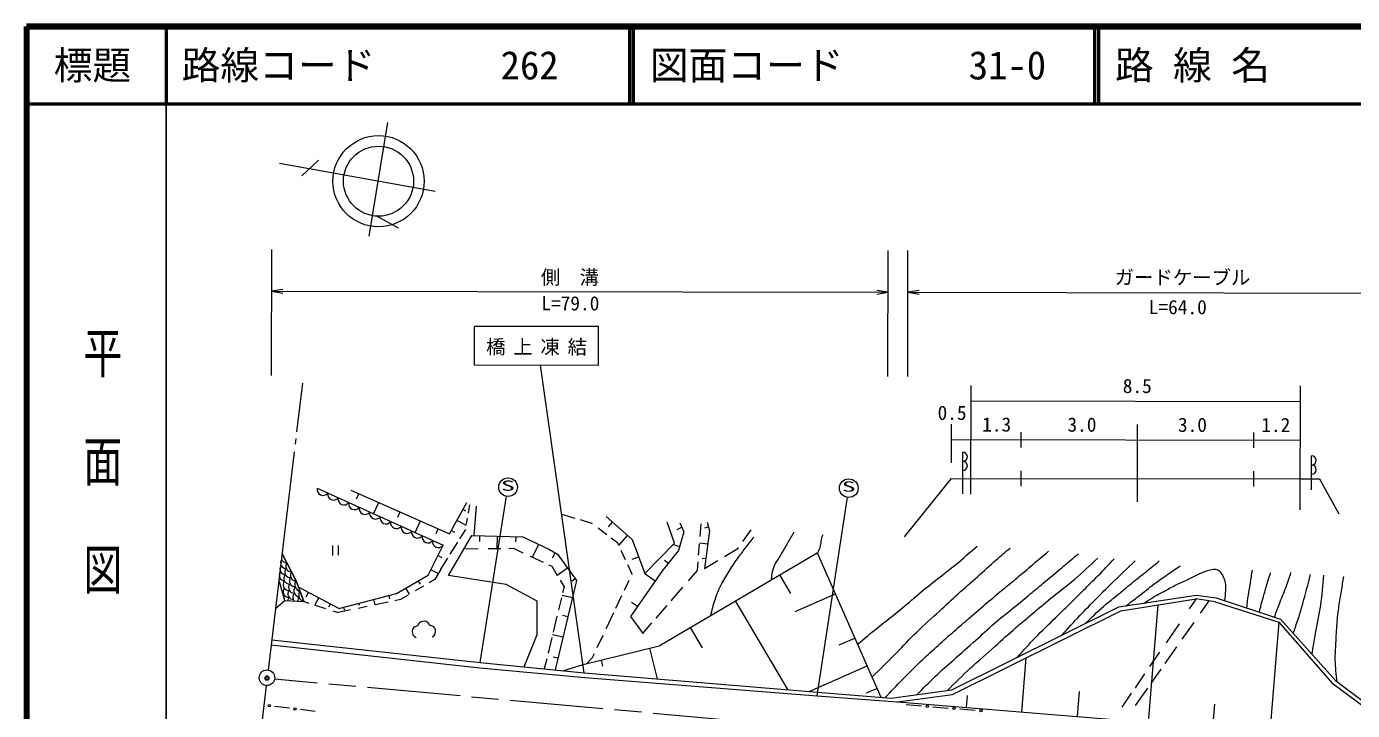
# Model space of a CAD drawing. Units: millimetres, scale not verified. Extents: x 39966 to 680000, y 20000 to 380000.
# Drawn here: x 40000 to 211009, y 291711 to 380000 of the extents above; entities that cross this region are included whole.
import ezdxf
from ezdxf.enums import TextEntityAlignment as Align

# ---------------------------------------------------------------- set-up
doc = ezdxf.new("R2010")
doc.units = ezdxf.units.MM
doc.header["$LTSCALE"] = 1000
doc.header["$PDMODE"] = 32
doc.header["$PDSIZE"] = 500
doc.linetypes.add('CHAIN', pattern=[18.5, 12, -1.5, 3.5, -1.5])
for name, color, linetype, lineweight in [('M-BGD', 7, 'Continuous', 13), ('M-BMK', 2, 'CHAIN', 13), ('M-BMK-SRVR', 3, 'Continuous', 13), ('M-STR-HTXT', 7, 'Continuous', 13), ('M-STR-STR3', 7, 'Continuous', 13), ('M-STR-STRC', 7, 'Continuous', 13), ('M-TTL', 2, 'Continuous', 140), ('M-TTL-BAND', 7, 'Continuous', 25), ('M-TTL-LINE', 7, 'Continuous', 50)]:
    doc.layers.add(name, color=color, linetype=linetype, lineweight=lineweight)
doc.layers.add('M-OTRS', color=6, linetype='Continuous')
doc.layers.add('M-TTL-TXT', color=7, linetype='Continuous')
doc.styles.add('@ＭＳ ゴシック', font='')
doc.styles.add('ＭＳ ゴシック', font='')
doc.styles.get('@ＭＳ ゴシック').set_extended_font_data('@MS Gothic')
doc.styles.get('ＭＳ ゴシック').set_extended_font_data('MS Gothic')

# ---------------------------------------------------------------- blocks, each defined once
blk = doc.blocks.new('open_arrow')
at = {"color": 0, "linetype": 'Continuous', "lineweight": -2}
blk.add_lwpolyline([(7.5, 1.25), (0, 0), (7.5, -1.25)], dxfattribs=at)

msp = doc.modelspace()

# ---------------------------------------------------------------- linework, layer by layer
at = {"layer": 'M-BGD'}
for p, q in [((77502, 320391), (93736, 313046)), ((77502, 320391), (93736, 313046)), ((81845, 320145), (94542, 314533)), ((82576, 319031), (82869, 319692)), ((84770, 317103), (85417, 318566)), ((94542, 314533), (96771, 318565)), ((96989, 317191), (97164, 318273)), ((87883, 316646), (88190, 317340)), ((96675, 317438), (96271, 317661)), ((96754, 315745), (96886, 316555)), ((97995, 318072), (97681, 314303)), ((110765, 316503), (109024, 317023)), ((114742, 316749), (118105, 313793)), ((90141, 314673), (90808, 316183)), ((92818, 314542), (93097, 315171)), ((95246, 314708), (94781, 314965)), ((96726, 315569), (95492, 316251)), ((95886, 313867), (96646, 315076)), ((112923, 315858), (111429, 316304)), ((112980, 315814), (112923, 315858)), ((114852, 314372), (113735, 315232)), ((115054, 315410), (115583, 316011)), ((123560, 313304), (122628, 316037)), ((123920, 315083), (124508, 315364)), ((124789, 314775), (124095, 312367)), ((124239, 315927), (124789, 314775)), ((126891, 314187), (127027, 315813)), ((128081, 314891), (127459, 310058)), ((127466, 315286), (127940, 315413)), ((127776, 316023), (128081, 314891)), ((132380, 313545), (133451, 315016)), ((79446, 313018), (79444, 311732)), ((80186, 313016), (80184, 311753)), ((91797, 309167), (93736, 313046)), ((94418, 309156), (97427, 314311)), ((94650, 311903), (95612, 313433)), ((97427, 314311), (104026, 314107)), ((98461, 313512), (98485, 314278)), ((100706, 312628), (100755, 314208)), ((103119, 313463), (103140, 314134)), ((104026, 314107), (107463, 312505)), ((105274, 311487), (106054, 313161)), ((116257, 313290), (115407, 313945)), ((116341, 313109), (116257, 313290)), ((116388, 313007), (117526, 314302)), ((118105, 313793), (119748, 309413)), ((119748, 309413), (123560, 313304)), ((123403, 313144), (124249, 312900)), ((126686, 311755), (126810, 313229)), ((126821, 313354), (127866, 313220)), ((74777, 308442), (72953, 311946)), ((72953, 311946), (74777, 308442)), ((93625, 311433), (93068, 311711)), ((93423, 309952), (94330, 311394)), ((96425, 312593), (98259, 312608)), ((99532, 312619), (101162, 312632)), ((102199, 312641), (102791, 312646)), ((102791, 312646), (104028, 312069)), ((104964, 311632), (106643, 310848)), ((107463, 312505), (108498, 311889)), ((107816, 311418), (108201, 312065)), ((108498, 311889), (110923, 308508)), ((117247, 311158), (116692, 312352)), ((118125, 311233), (118950, 311542)), ((121579, 300050), (141988, 312054)), ((124095, 312367), (122031, 309799)), ((127147, 311375), (127621, 311314)), ((129999, 311597), (131721, 312641)), ((131721, 312641), (131803, 312753)), ((141988, 312054), (150169, 293424)), ((93097, 309388), (92145, 309864)), ((93423, 309952), (92642, 308601)), ((107338, 310524), (107745, 310334)), ((107745, 310334), (108443, 309157)), ((108439, 309165), (109768, 310118)), ((118098, 309323), (117553, 310497)), ((122031, 309799), (117879, 303859)), ((122297, 311122), (122781, 310732)), ((125378, 308454), (126519, 309772)), ((126519, 309772), (126613, 310886)), ((127459, 310058), (129158, 311088)), ((73306, 305897), (72556, 308640)), ((75786, 305773), (74777, 308442)), ((74777, 308442), (75786, 305773)), ((87706, 306814), (91797, 309167)), ((90817, 308017), (90563, 308458)), ((92642, 308601), (91908, 308173)), ((101858, 307968), (94418, 309156)), ((105856, 305820), (101858, 307968)), ((110923, 308508), (108181, 296943)), ((108819, 308523), (109320, 307677)), ((110390, 308461), (110765, 308730)), ((117115, 307244), (117731, 308547)), ((118058, 309238), (118098, 309323)), ((119738, 309403), (121092, 308456)), ((138561, 306819), (137155, 309211)), ((80282, 304894), (75078, 307646)), ((76087, 306401), (76381, 306957)), ((77201, 305325), (77696, 306261)), ((80282, 304894), (87706, 306814)), ((86871, 306123), (86755, 306568)), ((89234, 306615), (88214, 306021)), ((89403, 306713), (88937, 307522)), ((91218, 307771), (90135, 307140)), ((108978, 306249), (108608, 304708)), ((109062, 306600), (110396, 306284)), ((109320, 307677), (109133, 306896)), ((116020, 304928), (116787, 306549)), ((123156, 305887), (124655, 307619)), ((139131, 304471), (144318, 306749)), ((180875, 305077), (190849, 306588)), ((181149, 304580), (190845, 306120)), ((190845, 306120), (189963, 304836)), ((193314, 305747), (190845, 306120)), ((190849, 306588), (193427, 306275)), ((193427, 306275), (201732, 303491)), ((72107, 304892), (73306, 305897)), ((73306, 305897), (75786, 305773)), ((75786, 305773), (76415, 305574)), ((77226, 305318), (78554, 304898)), ((79006, 305090), (79204, 305464)), ((79517, 304593), (80241, 304364)), ((81800, 304688), (80241, 304364)), ((81045, 304531), (80909, 305056)), ((83919, 305128), (82758, 304887)), ((82926, 305250), (82846, 305557)), ((84968, 305346), (84784, 306058)), ((86638, 305693), (84997, 305352)), ((88214, 306021), (87504, 305873)), ((105849, 301521), (105856, 305820)), ((118012, 305705), (118789, 305161)), ((121194, 303621), (122620, 305268)), ((138172, 294403), (131440, 305850)), ((159332, 294375), (180875, 305077)), ((159407, 293781), (181149, 304580)), ((185894, 305334), (184658, 290202)), ((192484, 305872), (191356, 304265)), ((193314, 305747), (201513, 303113)), ((90494, 302769), (90442, 302586)), ((90494, 302769), (90442, 302586)), ((90548, 302891), (90494, 302769)), ((90548, 302891), (90494, 302769)), ((90662, 303017), (90548, 302891)), ((90662, 303017), (90548, 302891)), ((90896, 303148), (90662, 303017)), ((90896, 303148), (90662, 303017)), ((91073, 303217), (90896, 303148)), ((91073, 303217), (90896, 303148)), ((91313, 303228), (91073, 303217)), ((91313, 303228), (91073, 303217)), ((91555, 303180), (91313, 303228)), ((91555, 303180), (91313, 303228)), ((91803, 303011), (91555, 303180)), ((91803, 303011), (91555, 303180)), ((91932, 302837), (91803, 303011)), ((91932, 302837), (91803, 303011)), ((92000, 302660), (91932, 302837)), ((92000, 302660), (91932, 302837)), ((108412, 303893), (107913, 301811)), ((109135, 304013), (109819, 303850)), ((114749, 302241), (115744, 304344)), ((117879, 303859), (118963, 302400)), ((119506, 301670), (120668, 303013)), ((188647, 302919), (186962, 300466)), ((190531, 303090), (189009, 300921)), ((201495, 303119), (200336, 288922)), ((201513, 303113), (208325, 295291)), ((201732, 303491), (208820, 295580)), ((89800, 302195), (89752, 301952)), ((89800, 302195), (89752, 301952)), ((89752, 301952), (89763, 301713)), ((89752, 301952), (89763, 301713)), ((89763, 301713), (89834, 301476)), ((89763, 301713), (89834, 301476)), ((89911, 302380), (89800, 302195)), ((89911, 302380), (89800, 302195)), ((89834, 301476), (90026, 301245)), ((89834, 301476), (90026, 301245)), ((90086, 302509), (89911, 302380)), ((90086, 302509), (89911, 302380)), ((90026, 301245), (90271, 301136)), ((90026, 301245), (90271, 301136)), ((90322, 302580), (90086, 302509)), ((90322, 302580), (90086, 302509)), ((90442, 302586), (90322, 302580)), ((90442, 302586), (90322, 302580)), ((92120, 302666), (92000, 302660)), ((92120, 302666), (92000, 302660)), ((92363, 302618), (92120, 302666)), ((92363, 302618), (92120, 302666)), ((92309, 301233), (92543, 301365)), ((92309, 301233), (92543, 301365)), ((92548, 302506), (92363, 302618)), ((92548, 302506), (92363, 302618)), ((92543, 301365), (92711, 301613)), ((92543, 301365), (92711, 301613)), ((92677, 302332), (92548, 302506)), ((92677, 302332), (92548, 302506)), ((92748, 302095), (92677, 302332)), ((92748, 302095), (92677, 302332)), ((92711, 301613), (92760, 301856)), ((92711, 301613), (92760, 301856)), ((92760, 301856), (92748, 302095)), ((92760, 301856), (92748, 302095)), ((104175, 297349), (105849, 301521)), ((107755, 301153), (107264, 299109)), ((107847, 301538), (109195, 301218)), ((113607, 299825), (114376, 301450)), ((118963, 302400), (119506, 301670)), ((127181, 299797), (125630, 302433)), ((144809, 300186), (146813, 301066)), ((71542, 300175), (98477, 297201)), ((71622, 300844), (98511, 297922)), ((111790, 297644), (121579, 300050)), ((121373, 295786), (120396, 299759)), ((188323, 299942), (186819, 297799)), ((98511, 297922), (111916, 296565)), ((107086, 298367), (106778, 297085)), ((107920, 298649), (108551, 298500)), ((109175, 296843), (111790, 297644)), ((112281, 297764), (113015, 298572)), ((113015, 298572), (113257, 299085)), ((114348, 297418), (114150, 298224)), ((168897, 298494), (168329, 291536)), ((186131, 299257), (184851, 297393)), ((98477, 297201), (112008, 295977)), ((111916, 296565), (142012, 294087)), ((112008, 295977), (141949, 293614)), ((140926, 294176), (148398, 297457)), ((184185, 296424), (182965, 294648)), ((186292, 297048), (184997, 295203)), ((148346, 293974), (149672, 294557)), ((151522, 293314), (159332, 294375)), ((175780, 294158), (175517, 290949)), ((184574, 294600), (182991, 292344)), ((208325, 295291), (218906, 287405)), ((208820, 295580), (219191, 287781)), ((141949, 293614), (153388, 292757)), ((142012, 294087), (151522, 293314)), ((152332, 292836), (159407, 293781)), ((153388, 292757), (219457, 287360)), ((153435, 292468), (155416, 292309)), ((161326, 293632), (161202, 292118)), ((182480, 293941), (181251, 292152)), ((193218, 292545), (192971, 289523)), ((73926, 292004), (72032, 292236)), ((77241, 291598), (75347, 291830)), ((156902, 292190), (158883, 292031)), ((160369, 291912), (162350, 291753))]:
    msp.add_line(p, q, dxfattribs=at)
for centre in [(71321, 292323), (74636, 291917), (156159, 292250), (159626, 291971), (163093, 291693)]:
    msp.add_circle(centre, 150, dxfattribs=at)
for centre, radius, start, end in [((78244, 320230), 759, 167.76716, 323.54441), ((79597, 319618), 759, 167.76716, 323.54441), ((80950, 319006), 759, 167.76716, 323.54441), ((82303, 318394), 759, 167.76716, 323.54441), ((83655, 317782), 759, 167.76716, 323.54441), ((85008, 317170), 759, 167.76716, 323.54441), ((86361, 316558), 759, 167.76716, 323.54441), ((87714, 315946), 759, 167.76716, 323.54441), ((89067, 315334), 759, 167.76716, 323.54441), ((90419, 314722), 759, 167.76716, 323.54441), ((91772, 314109), 759, 167.76716, 323.54441), ((93125, 313497), 759, 167.76716, 323.54441), ((73560, 311520), 742, 201.39495, 270.06922), ((73342, 309150), 742, 144.93461, 270.06922), ((73425, 309967), 742, 144.93461, 270.06922), ((73508, 310770), 742, 144.93461, 270.06922), ((74039, 309608), 742, 144.93461, 270.06922), ((74168, 310352), 742, 144.93461, 270.06922), ((74776, 309184), 742, 144.93461, 270.06922), ((73833, 307948), 742, 144.93461, 270.06922), ((73929, 308765), 742, 144.93461, 270.06922), ((74537, 307597), 742, 144.93461, 270.06922), ((74647, 308440), 742, 144.93461, 270.06922), ((75437, 307929), 836, 142.15587, 259.26164), ((73831, 307050), 742, 144.93461, 270.06922), ((74439, 305882), 742, 144.93461, 180.37779), ((74441, 306780), 742, 144.93461, 270.06922), ((75199, 306342), 836, 142.15587, 217.27284), ((75309, 307186), 836, 142.15587, 259.26164), ((75813, 305851), 836, 142.15587, 182.57414), ((75942, 306595), 836, 142.15587, 259.26164)]:
    msp.add_arc(centre, radius, start, end, dxfattribs=at)
for points, knots in [([(136085, 308581), (136129, 309130), (136173, 309679), (136361, 310181), (136496, 310543), (136708, 310881), (136919, 311214), (137122, 311533), (137325, 311846), (137517, 312168), (137751, 312559), (137969, 312962), (138195, 313360), (138454, 313815), (138724, 314263), (138993, 314711)], [0, 0, 0, 0, 1, 1, 1, 2, 2, 2, 3, 3, 3, 4, 4, 4, 5, 5, 5, 5]), ([(128246, 303971), (128411, 304658), (128576, 305345), (128796, 306016), (129030, 306727), (129326, 307420), (129675, 308083), (129990, 308683), (130348, 309259), (130712, 309832), (131071, 310397), (131436, 310958), (131828, 311500), (132150, 311945), (132489, 312377), (132825, 312811), (133160, 313246), (133490, 313684), (133821, 314123)], [0, 0, 0, 0, 1, 1, 1, 2, 2, 2, 3, 3, 3, 4, 4, 4, 5, 5, 5, 6, 6, 6, 6]), ([(142016, 311990), (142176, 312318), (142336, 312645), (142411, 312995), (142467, 313256), (142477, 313529), (142532, 313790), (142578, 314008), (142655, 314217), (142732, 314427)], [0, 0, 0, 0, 1, 1, 1, 2, 2, 2, 3, 3, 3, 3]), ([(147170, 300253), (148050, 300991), (148930, 301729), (149825, 302448), (150773, 303210), (151739, 303950), (152678, 304723), (153471, 305376), (154246, 306052), (155032, 306714), (155851, 307404), (156684, 308079), (157528, 308740), (158313, 309355), (159109, 309957), (159881, 310588), (160807, 311343), (161699, 312139), (162592, 312934)], [0, 0, 0, 0, 1, 1, 1, 2, 2, 2, 3, 3, 3, 4, 4, 4, 5, 5, 5, 6, 6, 6, 6]), ([(149028, 296022), (150085, 297050), (151141, 298077), (152170, 299132), (153050, 300034), (153909, 300956), (154810, 301835), (155760, 302761), (156757, 303639), (157735, 304537), (158545, 305282), (159342, 306041), (160160, 306777), (160985, 307519), (161831, 308238), (162657, 308981), (163456, 309700), (164237, 310441), (165046, 311149), (165642, 311671), (166253, 312174), (166865, 312678)], [0, 0, 0, 0, 1, 1, 1, 2, 2, 2, 3, 3, 3, 4, 4, 4, 5, 5, 5, 6, 6, 6, 7, 7, 7, 7]), ([(150735, 293378), (151471, 294146), (152206, 294915), (152948, 295677), (153722, 296470), (154502, 297258), (155303, 298023), (155958, 298650), (156628, 299263), (157300, 299872), (157997, 300505), (158697, 301134), (159404, 301756), (160042, 302318), (160686, 302873), (161330, 303427), (162102, 304092), (162875, 304755), (163648, 305418), (164345, 306015), (165043, 306612), (165752, 307195), (166345, 307683), (166945, 308161), (167535, 308652), (168208, 309213), (168867, 309789), (169532, 310359), (170288, 311005), (171051, 311642), (171815, 312278)], [0, 0, 0, 0, 1, 1, 1, 2, 2, 2, 3, 3, 3, 4, 4, 4, 5, 5, 5, 6, 6, 6, 7, 7, 7, 8, 8, 8, 9, 9, 9, 10, 10, 10, 10]), ([(154871, 293769), (155645, 294567), (156419, 295365), (157223, 296133), (157988, 296864), (158781, 297567), (159577, 298266), (160531, 299104), (161491, 299935), (162430, 300790), (163213, 301503), (163981, 302233), (164784, 302923), (165551, 303583), (166350, 304206), (167137, 304842), (167832, 305405), (168518, 305977), (169206, 306549), (169847, 307082), (170490, 307614), (171131, 308148), (172037, 308903), (172939, 309664), (173842, 310423), (174448, 310933), (175054, 311442), (175660, 311952)], [0, 0, 0, 0, 1, 1, 1, 2, 2, 2, 3, 3, 3, 4, 4, 4, 5, 5, 5, 6, 6, 6, 7, 7, 7, 8, 8, 8, 9, 9, 9, 9]), ([(158759, 294297), (159719, 295252), (160680, 296207), (161676, 297123), (162740, 298102), (163845, 299036), (164922, 300002), (165804, 300794), (166667, 301607), (167561, 302384), (168368, 303087), (169199, 303761), (170021, 304446), (170818, 305110), (171605, 305784), (172411, 306437), (173323, 307175), (174260, 307884), (175157, 308640), (176190, 309512), (177171, 310445), (178152, 311378)], [0, 0, 0, 0, 1, 1, 1, 2, 2, 2, 3, 3, 3, 4, 4, 4, 5, 5, 5, 6, 6, 6, 7, 7, 7, 7]), ([(167786, 298574), (168542, 299426), (169298, 300278), (170087, 301098), (170955, 301999), (171862, 302861), (172763, 303729), (173337, 304283), (173908, 304840), (174475, 305400), (175095, 306015), (175710, 306634), (176330, 307249), (176949, 307865), (177573, 308476), (178184, 309098), (178897, 309823), (179593, 310563), (180289, 311303)], [0, 0, 0, 0, 1, 1, 1, 2, 2, 2, 3, 3, 3, 4, 4, 4, 5, 5, 5, 6, 6, 6, 6]), ([(173540, 301473), (174309, 302311), (175079, 303149), (175861, 303974), (176578, 304729), (177305, 305474), (178037, 306214), (178651, 306835), (179268, 307453), (179892, 308063), (180913, 309060), (181954, 310037), (182995, 311014)], [0, 0, 0, 0, 1, 1, 1, 2, 2, 2, 3, 3, 3, 4, 4, 4, 4]), ([(176595, 302967), (177344, 303712), (178093, 304456), (178890, 305144), (179529, 305695), (180198, 306210), (180852, 306744), (181498, 307272), (182129, 307818), (182777, 308343), (183296, 308763), (183826, 309169), (184346, 309587), (184925, 310052), (185491, 310530), (186058, 311009)], [0, 0, 0, 0, 1, 1, 1, 2, 2, 2, 3, 3, 3, 4, 4, 4, 5, 5, 5, 5]), ([(181780, 305214), (182328, 305623), (182877, 306033), (183415, 306455), (184094, 306986), (184758, 307537), (185448, 308054), (186041, 308498), (186653, 308918), (187266, 309333), (187776, 309678), (188288, 310021), (188799, 310364)], [0, 0, 0, 0, 1, 1, 1, 2, 2, 2, 3, 3, 3, 4, 4, 4, 4]), ([(184160, 305575), (184524, 305827), (184889, 306080), (185267, 306309), (185730, 306589), (186215, 306834), (186693, 307090), (187180, 307352), (187660, 307626), (188154, 307872), (188658, 308122), (189177, 308344), (189687, 308581), (190153, 308799), (190613, 309029), (191077, 309256), (191417, 309422), (191760, 309587), (192110, 309717), (192352, 309807), (192597, 309880), (192859, 309930), (193075, 309971), (193302, 309996), (193500, 309929), (193695, 309862), (193861, 309705), (193998, 309536), (194184, 309306), (194318, 309054), (194424, 308788), (194528, 308525), (194606, 308249), (194636, 307968), (194663, 307720), (194654, 307470), (194635, 307220), (194603, 306784), (194544, 306352), (194484, 305920)], [0, 0, 0, 0, 1, 1, 1, 2, 2, 2, 3, 3, 3, 4, 4, 4, 5, 5, 5, 6, 6, 6, 7, 7, 7, 8, 8, 8, 9, 9, 9, 10, 10, 10, 11, 11, 11, 12, 12, 12, 13, 13, 13, 13]), ([(197368, 304954), (197436, 305507), (197504, 306060), (197590, 306610), (197668, 307109), (197760, 307607), (197842, 308105), (197935, 308674), (198014, 309244), (198094, 309815)], [0, 0, 0, 0, 1, 1, 1, 2, 2, 2, 3, 3, 3, 3]), ([(198992, 304453), (199153, 305040), (199315, 305628), (199477, 306215), (199617, 306726), (199758, 307238), (199907, 307746), (200078, 308330), (200261, 308910), (200444, 309490)], [0, 0, 0, 0, 1, 1, 1, 2, 2, 2, 3, 3, 3, 3]), ([(200945, 303755), (201150, 304339), (201354, 304923), (201577, 305500), (201844, 306191), (202137, 306871), (202399, 307564), (202644, 308210), (202862, 308866), (203079, 309522)], [0, 0, 0, 0, 1, 1, 1, 2, 2, 2, 3, 3, 3, 3]), ([(203364, 301669), (203580, 302278), (203795, 302887), (203996, 303501), (204310, 304466), (204588, 305442), (204855, 306420), (205113, 307368), (205360, 308318), (205607, 309268)], [0, 0, 0, 0, 1, 1, 1, 2, 2, 2, 3, 3, 3, 3]), ([(205804, 298966), (205939, 299861), (206074, 300756), (206236, 301646), (206459, 302870), (206732, 304085), (206919, 305313), (207114, 306598), (207216, 307896), (207317, 309194)], [0, 0, 0, 0, 1, 1, 1, 2, 2, 2, 3, 3, 3, 3]), ([(209026, 295421), (208917, 296354), (208808, 297287), (208795, 298223), (208785, 298946), (208832, 299671), (208870, 300395), (208915, 301251), (208948, 302106), (209016, 302959), (209075, 303697), (209161, 304434), (209269, 305167), (209367, 305833), (209484, 306496), (209593, 307161), (209694, 307777), (209787, 308395), (209881, 309012)], [0, 0, 0, 0, 1, 1, 1, 2, 2, 2, 3, 3, 3, 4, 4, 4, 5, 5, 5, 6, 6, 6, 6])]:
    msp.add_open_spline(points, degree=3, knots=knots, dxfattribs=at)
at = {"layer": 'M-BMK'}
msp.add_line((169609, 286953), (71989, 295738), dxfattribs=at)
at = {"layer": 'M-BMK-SRVR'}
for p, q in [((84196, 352953), (86599, 367601)), ((75492, 360724), (77647, 362753)), ((92689, 358683), (72614, 362322)), ((85060, 355595), (87938, 353996)), ((75590, 333951), (74837, 327670)), ((74736, 326822), (74648, 326090)), ((74529, 325098), (71153, 296929)), ((70915, 294944), (67760, 268629))]:
    msp.add_line(p, q, dxfattribs=at)
for centre, radius in [((85398, 360032), 5885), ((85398, 360032), 4520), ((71009, 295939), 1000)]:
    msp.add_circle(centre, radius, dxfattribs=at)
at = {"layer": 'M-OTRS'}
msp.add_point((71016, 295901), dxfattribs=at)
at = {"layer": 'M-STR-HTXT'}
for p, q in [((161768, 333669), (161746, 319617)), ((204257, 333601), (204232, 317601)), ((161765, 331669), (204254, 331601)), ((159260, 328673), (159253, 323673)), ((183249, 328635), (183233, 318635)), ((159257, 326673), (204246, 326601)), ((168248, 327659), (168244, 325659)), ((198248, 327611), (198244, 325611)), ((160735, 319671), (160744, 325071)), ((205733, 320196), (205740, 324596)), ((159238, 321673), (153185, 314143)), ((159238, 321673), (204238, 321601)), ((168240, 322659), (168237, 320659)), ((198240, 322611), (198236, 320611)), ((204238, 321601), (206738, 321597)), ((206738, 321597), (209231, 317093))]:
    msp.add_line(p, q, dxfattribs=at)
for centre, start, end in [((160742, 324471), 275.2234, 89.81712), ((160740, 323276), 269.9086, 84.59379), ((205736, 322801), 269.9086, 84.59379), ((205738, 323996), 275.2234, 89.81712)]:
    msp.add_arc(centre, 600, start, end, dxfattribs=at)
at = {"layer": 'M-STR-STR3'}
for p, q in [((71597, 334957), (71623, 351210)), ((151099, 334830), (151125, 351083)), ((153658, 334826), (153684, 351079)), ((71615, 345818), (151116, 345691)), ((153676, 345687), (219486, 345582))]:
    msp.add_line(p, q, dxfattribs=at)
at = {"layer": 'M-STR-STRC'}
for p, q in [((97773, 336285), (97781, 341285)), ((113781, 341260), (97781, 341285)), ((113773, 336260), (113781, 341260)), ((113773, 336260), (97773, 336285)), ((111920, 296565), (106299, 336272)), ((98527, 297920), (101920, 319356)), ((141949, 293614), (145865, 319227))]:
    msp.add_line(p, q, dxfattribs=at)
for centre in [(102108, 320542), (146047, 320413)]:
    msp.add_circle(centre, 1200, dxfattribs=at)
at = {"layer": 'M-TTL'}
for p, q in [((40000, 380000), (40000, 20000)), ((680000, 380000), (40000, 380000)), ((40303, 380000), (680000, 380000))]:
    msp.add_line(p, q, dxfattribs=at)
at = {"layer": 'M-TTL-BAND'}
msp.add_line((58000, 370000), (58000, 20000), dxfattribs=at)
at = {"layer": 'M-TTL-LINE'}
for p, q in [((58000, 380000), (58000, 370000)), ((117750, 380000), (117750, 370000)), ((118250, 380000), (118250, 370000)), ((177750, 380000), (177750, 370000)), ((178250, 380000), (178250, 370000)), ((40000, 370000), (680000, 370000))]:
    msp.add_line(p, q, dxfattribs=at)

# ---------------------------------------------------------------- block references
at = {"layer": 'M-STR-STR3', "xscale": 193, "yscale": 193}
for p, rotation in [((71615, 345818), 359.9), ((151116, 345691), 179.9), ((153676, 345687), 359.9)]:
    msp.add_blockref('open_arrow', p, dxfattribs=dict(at, rotation=rotation))

# ---------------------------------------------------------------- texts
at = {"layer": 'M-STR-HTXT', "style": 'ＭＳ ゴシック'}
for s, p in [('8.5', (181380, 332138)), ('0.5', (157499, 328676)), ('1.3', (163247, 327167)), ('3.0', (174247, 327149)), ('3.0', (188497, 327126)), ('1.2', (199247, 327109))]:
    msp.add_text(s, height=1833, rotation=359.909, dxfattribs=at).set_placement(p, align=Align.BOTTOM_LEFT)
at = {"layer": 'M-STR-STR3', "style": 'ＭＳ ゴシック'}
for s, p in [('側\u3000溝', (106324, 346174)), ('ガードケーブル', (180329, 346160)), ('L=79.0', (106396, 342816)), ('L=64.0', (184734, 342324))]:
    msp.add_text(s, height=1833, rotation=359.909, dxfattribs=at).set_placement(p, align=Align.BOTTOM_LEFT)
at = {"layer": 'M-STR-STRC', "style": 'ＭＳ ゴシック', "width": 2}
for p in [(101188, 319680), (145139, 319563)]:
    msp.add_text('S', height=1320, rotation=359.909, dxfattribs=at).set_placement(p, align=Align.BOTTOM_LEFT)
at = {"layer": 'M-STR-STRC', "insert": (99275, 337533), "char_height": 1833, "attachment_point": 7, "rotation": 359.909, "style": 'ＭＳ ゴシック'}
msp.add_mtext('\\T1.4;橋上凍結', dxfattribs=at)
at = {"layer": 'M-TTL-BAND', "style": '@ＭＳ ゴシック', "width": 1.4}
msp.add_text('平  面  図', height=3666, rotation=270, dxfattribs=at).set_placement((49777, 306475), align=Align.MIDDLE_RIGHT)
at = {"layer": 'M-TTL-TXT', "style": 'ＭＳ ゴシック'}
msp.add_text('標題', height=3666, dxfattribs=at).set_placement((48500, 375000), align=Align.MIDDLE_CENTER)
for s, p in [('路線コード', (60000, 375000)), ('262', (101142, 375000)), ('図面コード', (120380, 375000)), ('31-0', (161521, 375000)), ('路 線 名', (180380, 375000))]:
    msp.add_text(s, height=3666, dxfattribs=at).set_placement(p, align=Align.MIDDLE_LEFT)

doc.saveas('drawing.dxf')
